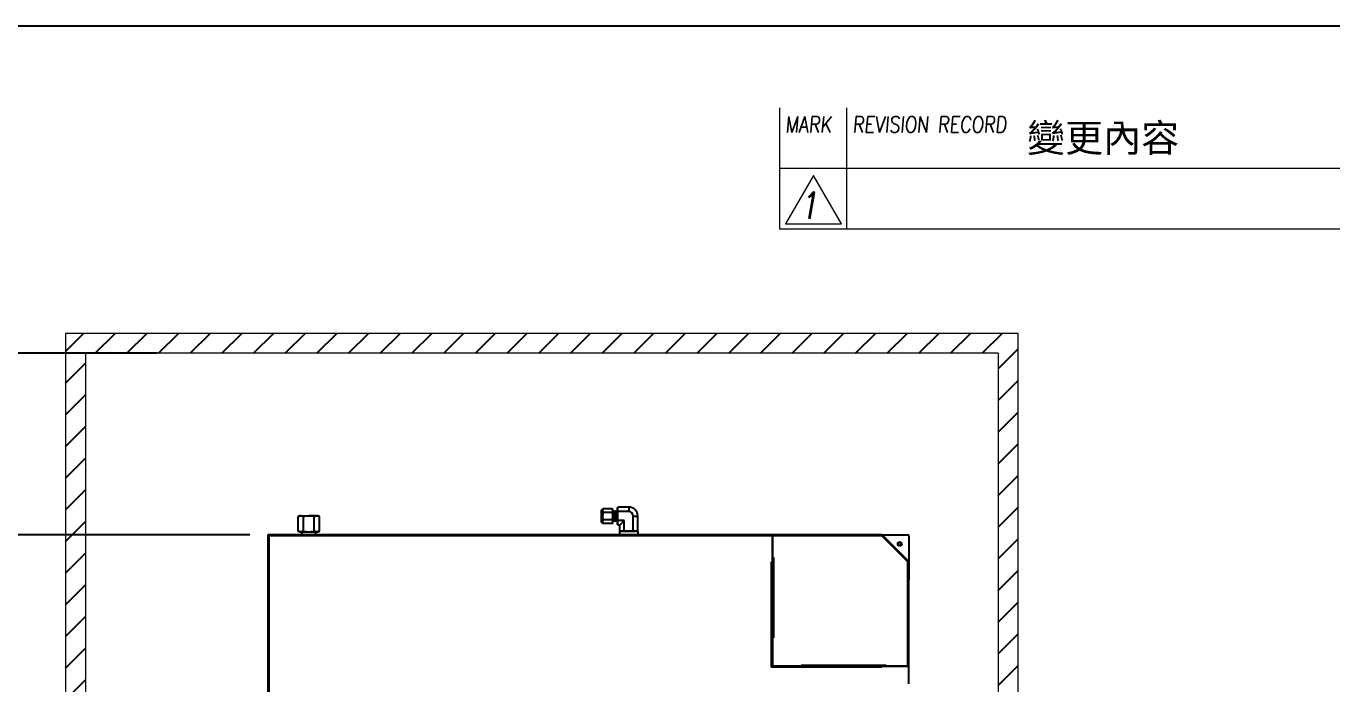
# Model space of a CAD drawing. Header units: millimetres. Extents: x 0 to 4395, y 0 to 3090.
# Drawn here: x 1574 to 3031, y 2356 to 3090 of the extents above; entities that cross this region are included whole.
import ezdxf

# ---------------------------------------------------------------- set-up
doc = ezdxf.new("R2010")
doc.units = ezdxf.units.MM
doc.header["$LTSCALE"] = 10
doc.header["$PDSIZE"] = -1
doc.linetypes.add('HIDDEN', pattern=[1.905, 1.27, -0.635])
for name, color, linetype in [('D', 102, 'Continuous'), ('H', 2, 'HIDDEN'), ('T', 4, 'Continuous')]:
    doc.layers.add(name, color=color, linetype=linetype)
doc.layers.add('F', color=7, linetype='Continuous', lineweight=15)
doc.layers.add('S', color=4, linetype='Continuous', lineweight=15)
doc.styles.get("Standard").update_dxf_attribs({"font": 'KAIU.TTF'})
doc.styles.add('STU25', font='isocp2.shx')
doc.styles.add('Text', font='romans.shx', dxfattribs={"width": 0.8, "oblique": 10})
doc.dimstyles.new('STU25', dxfattribs={"dimscale": 20, "dimtxt": 2.5, "dimasz": 2, "dimexe": 0.6, "dimexo": 1, "dimgap": 1, "dimtad": 1, "dimdsep": 46, "dimtxsty": 'STU25', "dimcen": 2, "dimazin": 2, "dimtfac": 1, "dimtmove": 0, "dimatfit": 3, "dimfxl": 0, "dimtolj": 1, "dimtzin": 0, "dimarcsym": 0})

# ---------------------------------------------------------------- blocks, each defined once
blk = doc.blocks.new('*D15')
at = {"layer": 'D', "color": 0, "lineweight": -2}
for p, q in [((1719.7, 2724.8), (1464.4, 2724.8)), ((1476.4, 2562), (1476.4, 2684.8)), ((1823.2, 2522), (1464.4, 2522)), ((1476.4, 2522), (1476.4, 2199.7))]:
    blk.add_line(p, q, dxfattribs=at)
at = {"layer": 'D', "color": 0}
for points in [[(1483.1, 2684.8), (1469.8, 2684.8), (1476.4, 2724.8)], [(1469.8, 2562), (1483.1, 2562), (1476.4, 2522)]]:
    blk.add_solid(points, dxfattribs=at)
at = {"layer": 'Defpoints', "color": 0}
for p in [(1476.4, 2724.8), (1739.7, 2724.8), (1843.2, 2522)]:
    blk.add_point(p, dxfattribs=at)
at = {"layer": 'D', "color": 0, "insert": (1431.4, 2312.2), "char_height": 50, "attachment_point": 5, "rotation": 90, "style": 'STU25'}
blk.add_mtext('\\A1;Min200', dxfattribs=at)

msp = doc.modelspace()

# ---------------------------------------------------------------- hatches: boundary and pattern name
at = {"layer": 'H', "ltscale": 5}
h = msp.add_hatch(dxfattribs=at)
h.set_pattern_fill('ANSI31', color=256, scale=200, style=0)
h.set_pattern_definition([(45, (193656.43, 13428.343), (-17.6776695, 17.6776695), [])])
h.paths.add_polyline_path([(1617.451, 2746.992), (1617.451, 1812.367), (1639.673, 1812.367), (1639.673, 2724.77), (2658.672, 2724.77), (2658.672, 1812.367), (2680.894, 1812.367), (2680.894, 2746.992)])

# ---------------------------------------------------------------- linework, layer by layer
at = {"color": 7, "linetype": 'Continuous', "lineweight": 25}
for p, q in [((2217.6, 2551.277), (2216.962, 2550.171)), ((2227.754, 2551.277), (2217.6, 2551.277)), ((2228.392, 2550.171), (2227.754, 2551.277)), ((2234.252, 2553.11), (2233.472, 2551.759)), ((2233.472, 2551.759), (2233.472, 2550.589)), ((2246.172, 2553.11), (2234.252, 2553.11)), ((2246.172, 2553.11), (2246.172, 2548.069)), ((1878.872, 2543.438), (1877.294, 2542.527)), ((1877.294, 2526.35), (1877.294, 2542.527)), ((1880.238, 2543.438), (1878.872, 2543.438)), ((1880.238, 2543.438), (1889.072, 2543.438)), ((1883.183, 2526.35), (1883.183, 2542.527)), ((1897.905, 2543.438), (1889.072, 2543.438)), ((1894.961, 2526.35), (1894.961, 2542.527)), ((1899.272, 2543.438), (1897.905, 2543.438)), ((1900.85, 2542.527), (1899.272, 2543.438)), ((1900.85, 2526.35), (1900.85, 2542.527)), ((2215.819, 2550.171), (2215.692, 2550.044)), ((2215.692, 2536.011), (2215.692, 2550.044)), ((2216.962, 2550.171), (2215.819, 2550.171)), ((2215.819, 2550.171), (2215.819, 2535.884)), ((2216.962, 2549.214), (2216.962, 2550.171)), ((2216.962, 2543.028), (2216.962, 2549.214)), ((2216.962, 2536.841), (2216.962, 2543.028)), ((2216.962, 2535.884), (2216.962, 2536.841)), ((2227.754, 2547.152), (2217.6, 2547.152)), ((2227.754, 2538.903), (2217.6, 2538.903)), ((2228.392, 2549.214), (2228.392, 2550.171)), ((2228.392, 2543.028), (2228.392, 2549.214)), ((2228.392, 2536.841), (2228.392, 2543.028)), ((2228.392, 2535.884), (2228.392, 2536.841)), ((2228.932, 2548.584), (2228.773, 2548.584)), ((2229.408, 2537.471), (2229.567, 2537.471)), ((2230.202, 2548.584), (2230.043, 2548.584)), ((2230.654, 2547.696), (2230.667, 2547.751)), ((2230.678, 2537.471), (2230.837, 2537.471)), ((2231.586, 2548.407), (2231.41, 2548.584)), ((2231.41, 2547.964), (2231.41, 2548.584)), ((2231.771, 2537.833), (2232.372, 2538.434)), ((2231.924, 2547.705), (2231.932, 2547.743)), ((2232.372, 2547.622), (2232.162, 2547.831)), ((2233.472, 2547.622), (2232.372, 2547.622)), ((2232.372, 2538.434), (2232.372, 2547.622)), ((2232.372, 2538.434), (2233.472, 2538.434)), ((2233.472, 2550.589), (2233.472, 2543.028)), ((2233.472, 2543.028), (2233.472, 2535.466)), ((2246.172, 2548.069), (2234.252, 2548.069)), ((2241.131, 2537.987), (2234.252, 2537.987)), ((2241.131, 2537.987), (2236.09, 2532.946)), ((2241.131, 2526.858), (2241.131, 2537.987)), ((2251.213, 2543.028), (2256.254, 2543.028)), ((2251.213, 2526.858), (2251.213, 2543.028)), ((2256.254, 2526.858), (2256.254, 2543.028)), ((1843.172, 2521.966), (1843.172, 1954.265)), ((2406.672, 2521.966), (1843.172, 2521.966)), ((1844.272, 2521.966), (1844.272, 2520.866)), ((1877.294, 2526.35), (1878.872, 2525.438)), ((1878.872, 2525.438), (1880.238, 2525.438)), ((1880.238, 2525.438), (1889.072, 2525.438)), ((1881.272, 2525.438), (1881.272, 2521.966)), ((1889.072, 2525.438), (1897.905, 2525.438)), ((1896.872, 2521.966), (1896.872, 2525.438)), ((1897.905, 2525.438), (1899.272, 2525.438)), ((1899.272, 2525.438), (1900.85, 2526.35)), ((1974.672, 2521.966), (1975.772, 2521.966)), ((1975.972, 2521.966), (1975.951, 2521.966)), ((1975.972, 2521.966), (1977.172, 2521.966)), ((1976.672, 2521.966), (1976.672, 2521.966)), ((2215.692, 2536.011), (2215.819, 2535.884)), ((2215.819, 2535.884), (2216.962, 2535.884)), ((2216.962, 2535.884), (2217.6, 2534.779)), ((2227.754, 2534.779), (2217.6, 2534.779)), ((2227.754, 2534.779), (2228.392, 2535.884)), ((2233.472, 2535.466), (2233.472, 2534.296)), ((2233.472, 2534.296), (2234.252, 2532.946)), ((2236.09, 2532.946), (2234.252, 2532.946)), ((2235.772, 2525.761), (2235.772, 2521.966)), ((2236.09, 2526.858), (2236.09, 2532.946)), ((2236.09, 2526.858), (2237.441, 2526.079)), ((2256.254, 2526.079), (2236.09, 2526.079)), ((2254.903, 2526.079), (2256.254, 2526.858)), ((2256.571, 2521.966), (2256.571, 2525.761)), ((2406.672, 2520.966), (2406.672, 2521.976)), ((2528.548, 2521.976), (2406.672, 2521.976)), ((2528.548, 2520.966), (2528.548, 2521.976)), ((2528.76, 2520.888), (2529.467, 2521.596)), ((2558.36, 2492.702), (2529.467, 2521.596)), ((2529.474, 2521.603), (2529.848, 2521.976)), ((2558.367, 2492.709), (2529.474, 2521.603)), ((2529.848, 2521.976), (2557.672, 2521.976)), ((1844.272, 2520.866), (1844.272, 1954.265)), ((2406.672, 2520.866), (1844.272, 2520.866)), ((2528.548, 2520.966), (2406.672, 2520.966)), ((2406.672, 2520.966), (2406.672, 2496.976)), ((2406.672, 2491.966), (2406.672, 2520.866)), ((2528.672, 2520.966), (2528.548, 2520.966)), ((2557.662, 2491.976), (2528.672, 2520.966)), ((2557.653, 2491.995), (2528.76, 2520.888)), ((2558.672, 2520.976), (2558.672, 2473.263)), ((2407.682, 2496.976), (2406.672, 2496.976)), ((2407.682, 2496.976), (2407.682, 2406.976)), ((2555.672, 2493.976), (2555.672, 2493.966)), ((2556.672, 2492.976), (2556.672, 2492.966)), ((2558.36, 2492.702), (2557.653, 2491.995)), ((2558.672, 2493.014), (2558.367, 2492.709)), ((2405.572, 2491.966), (2406.672, 2491.966)), ((2405.572, 2374.366), (2405.572, 2491.966)), ((2406.672, 2491.966), (2406.672, 2406.976)), ((2557.662, 2375.476), (2557.662, 2491.976)), ((2557.662, 2491.976), (2558.672, 2491.976)), ((2557.672, 2492.014), (2557.672, 2491.976)), ((2558.672, 2473.263), (2558.672, 2472.226)), ((2558.672, 2355.726), (2558.672, 2472.226)), ((2406.672, 2406.976), (2406.672, 2375.476)), ((2406.672, 2406.976), (2407.682, 2406.976)), ((2438.672, 2376.486), (2533.672, 2376.486)), ((2438.672, 2376.486), (2438.672, 2375.476)), ((2533.672, 2375.476), (2533.672, 2376.486)), ((2528.672, 2374.366), (2405.572, 2374.366)), ((2406.672, 2375.476), (2438.672, 2375.476)), ((2528.672, 2375.466), (2406.743, 2375.466)), ((2438.672, 2375.476), (2533.672, 2375.476)), ((2528.672, 2375.466), (2528.672, 2374.366)), ((2557.572, 2375.466), (2528.672, 2375.466)), ((2533.672, 2375.476), (2557.662, 2375.476)), ((2556.672, 2375.466), (2556.672, 2375.476)), ((2557.572, 2375.466), (2558.672, 2375.466)), ((2558.672, 2375.476), (2557.662, 2375.476)), ((2558.672, 2355.726), (2558.672, 2355.715))]:
    msp.add_line(p, q, dxfattribs=at)
at = {"color": 8, "linetype": 'Continuous', "lineweight": 25}
for p, q in [((2256.571, 2525.761), (2235.772, 2525.761)), ((2529.682, 2519.966), (2529.672, 2519.966)), ((2554.372, 2495.276), (2554.372, 2495.266)), ((2406.682, 2375.476), (2406.682, 2375.449)), ((2537.722, 2375.476), (2537.722, 2375.466)), ((2555.572, 2375.466), (2555.572, 2375.476))]:
    msp.add_line(p, q, dxfattribs=at)
at = {"color": 7, "linetype": 'Continuous', "lineweight": 25}
for radius in [2.25, 1.65]:
    msp.add_circle((2548.672, 2511.976), radius, dxfattribs=at)
for centre, radius, start, end in [((2246.172, 2543.028), 10.082, 0, 90), ((2246.172, 2543.028), 5.041, 0, 90), ((2236.09, 2525.761), 0.318, 90, 180), ((2256.254, 2525.761), 0.318, 0, 90), ((2528.548, 2520.676), 1.3, 45, 90), ((2530.128, 2520.939), 0.932, 134.57236, 135.185375), ((2557.672, 2520.976), 1, 0, 90), ((2528.548, 2520.676), 0.3, 75.164888, 90), ((2528.548, 2520.676), 0.3, 45, 57.46454), ((2558.928, 2492.139), 0.799, 134.521518, 135.236217)]:
    msp.add_arc(centre, radius, start, end, dxfattribs=at)
for points, knots in [([(2217.6, 2551.277), (2217.422, 2550.942), (2217.062, 2550.266), (2216.995, 2549.567), (2216.962, 2549.214)], [0, 0, 0, 0, 0.49545869, 1, 1, 1, 1]), ([(2228.392, 2549.214), (2228.391, 2549.263), (2228.382, 2549.96), (2228.057, 2550.642), (2227.754, 2551.277)], [0, 0, 0, 0, 0.07021997, 1, 1, 1, 1]), ([(2233.472, 2550.589), (2233.473, 2550.649), (2233.48, 2551.101), (2233.65, 2551.954), (2234.05, 2552.722), (2234.252, 2553.11)], [0, 0, 0, 0, 0.070090149, 0.530785434, 1, 1, 1, 1]), ([(1877.294, 2542.527), (1877.776, 2542.806), (1878.261, 2543.035), (1879.241, 2543.352), (1879.737, 2543.438), (1880.238, 2543.438)], [0, 0, 0, 0, 0.5, 0.5, 1, 1, 1, 1]), ([(1880.238, 2543.438), (1880.488, 2543.438), (1880.739, 2543.417), (1881.236, 2543.334), (1881.482, 2543.272), (1882.218, 2543.034), (1882.702, 2542.805), (1883.183, 2542.527)], [0, 0, 0, 0, 0.25, 0.25, 0.5, 0.5, 1, 1, 1, 1]), ([(1883.183, 2542.527), (1884.141, 2542.804), (1885.122, 2543.036), (1887.088, 2543.353), (1888.077, 2543.438), (1889.072, 2543.438)], [0, 0, 0, 0, 0.5, 0.5, 1, 1, 1, 1]), ([(1889.072, 2543.438), (1890.068, 2543.438), (1891.077, 2543.351), (1893.044, 2543.031), (1894.009, 2542.802), (1894.961, 2542.527)], [0, 0, 0, 0, 0.5, 0.5, 1, 1, 1, 1]), ([(1894.961, 2542.527), (1895.443, 2542.806), (1895.928, 2543.035), (1896.908, 2543.352), (1897.404, 2543.438), (1897.905, 2543.438)], [0, 0, 0, 0, 0.5, 0.5, 1, 1, 1, 1]), ([(1897.905, 2543.438), (1898.155, 2543.438), (1898.406, 2543.417), (1898.903, 2543.334), (1899.149, 2543.272), (1899.885, 2543.034), (1900.369, 2542.805), (1900.85, 2542.527)], [0, 0, 0, 0, 0.25, 0.25, 0.5, 0.5, 1, 1, 1, 1]), ([(2216.962, 2549.214), (2216.963, 2549.165), (2216.972, 2548.469), (2217.297, 2547.787), (2217.6, 2547.152)], [0, 0, 0, 0, 0.07021958, 1, 1, 1, 1]), ([(2217.6, 2547.152), (2217.504, 2546.806), (2217.13, 2545.461), (2217.033, 2544.065), (2216.962, 2543.028)], [0, 0, 0, 0, 0.257551, 1, 1, 1, 1]), ([(2216.962, 2543.028), (2216.971, 2542.653), (2217.007, 2541.257), (2217.349, 2539.897), (2217.6, 2538.903)], [0, 0, 0, 0, 0.26863378, 1, 1, 1, 1]), ([(2217.6, 2538.903), (2217.422, 2538.568), (2217.062, 2537.892), (2216.995, 2537.194), (2216.962, 2536.841)], [0, 0, 0, 0, 0.49545569, 1, 1, 1, 1]), ([(2216.962, 2536.841), (2216.963, 2536.792), (2216.972, 2536.096), (2217.297, 2535.413), (2217.6, 2534.779)], [0, 0, 0, 0, 0.07021999, 1, 1, 1, 1]), ([(2227.754, 2547.152), (2227.932, 2547.487), (2228.292, 2548.163), (2228.358, 2548.862), (2228.392, 2549.214)], [0, 0, 0, 0, 0.49545565, 1, 1, 1, 1]), ([(2228.392, 2543.028), (2228.32, 2544.065), (2228.224, 2545.461), (2227.85, 2546.806), (2227.754, 2547.152)], [0, 0, 0, 0, 0.74244861, 1, 1, 1, 1]), ([(2227.754, 2538.903), (2228.004, 2539.897), (2228.347, 2541.257), (2228.382, 2542.653), (2228.392, 2543.028)], [0, 0, 0, 0, 0.73136637, 1, 1, 1, 1]), ([(2228.392, 2536.841), (2228.391, 2536.89), (2228.382, 2537.586), (2228.057, 2538.269), (2227.754, 2538.903)], [0, 0, 0, 0, 0.07021952, 1, 1, 1, 1]), ([(2227.754, 2534.779), (2227.932, 2535.114), (2228.292, 2535.79), (2228.358, 2536.488), (2228.392, 2536.841)], [0, 0, 0, 0, 0.49545874, 1, 1, 1, 1]), ([(2228.166, 2547.679), (2228.172, 2547.666), (2228.195, 2547.619), (2228.238, 2547.234), (2228.288, 2546.56), (2228.337, 2545.641), (2228.373, 2544.926), (2228.391, 2544.515), (2228.392, 2544.496)], [0, 0, 0, 0, 0.08911044, 0.3159941, 0.54008644, 0.76185588, 0.98856002, 1, 1, 1, 1]), ([(2228.801, 2548.528), (2228.721, 2548.392), (2228.562, 2548.121), (2228.403, 2547.85), (2228.324, 2547.714)], [0, 0, 0, 0, 0.500015075, 1, 1, 1, 1]), ([(2228.392, 2547.228), (2228.409, 2547.035), (2228.445, 2546.624), (2228.496, 2545.629), (2228.556, 2544.416), (2228.612, 2543.084), (2228.667, 2541.749), (2228.727, 2540.518), (2228.782, 2539.477), (2228.839, 2538.737), (2228.886, 2538.349), (2228.912, 2538.349), (2228.919, 2538.349)], [0, 0, 0, 0, 0.09414298, 0.20093232, 0.31012672, 0.41779467, 0.52515295, 0.63438602, 0.74136186, 0.84945862, 0.95853664, 1, 1, 1, 1]), ([(2228.392, 2537.626), (2228.444, 2537.715), (2228.575, 2537.942), (2228.706, 2538.169), (2228.786, 2538.307)], [0, 0, 0, 0, 0.39317501, 1, 1, 1, 1]), ([(2228.466, 2542.789), (2228.473, 2542.602), (2228.497, 2542.016), (2228.541, 2541.071), (2228.593, 2540.052), (2228.64, 2539.217), (2228.692, 2538.625), (2228.742, 2538.296), (2228.772, 2538.315), (2228.786, 2538.324)], [0, 0, 0, 0, 0.074594055, 0.23381291, 0.392449548, 0.5478856, 0.706788115, 0.865804706, 1, 1, 1, 1]), ([(2229.408, 2537.513), (2229.405, 2537.5), (2229.377, 2537.376), (2229.322, 2537.887), (2229.247, 2539.045), (2229.171, 2540.832), (2229.094, 2542.905), (2229.02, 2544.991), (2228.943, 2546.802), (2228.876, 2547.963), (2228.816, 2548.555), (2228.785, 2548.507), (2228.773, 2548.488)], [0, 0, 0, 0, 0.01462286, 0.13457268, 0.25386026, 0.37345266, 0.49313963, 0.61233378, 0.73077398, 0.84805169, 0.93990514, 1, 1, 1, 1]), ([(2229.384, 2547.724), (2229.304, 2547.86), (2229.148, 2548.127), (2228.991, 2548.394), (2228.915, 2548.526)], [0, 0, 0, 0, 0.508328182, 1, 1, 1, 1]), ([(2228.919, 2538.306), (2228.999, 2538.169), (2229.158, 2537.893), (2229.318, 2537.618), (2229.397, 2537.48)], [0, 0, 0, 0, 0.499939805, 1, 1, 1, 1]), ([(2228.932, 2548.568), (2228.949, 2548.539), (2228.984, 2548.478), (2229.043, 2547.84), (2229.103, 2546.74), (2229.167, 2545.245), (2229.231, 2543.585), (2229.284, 2542.005), (2229.344, 2540.506), (2229.401, 2539.209), (2229.455, 2538.2), (2229.515, 2537.616), (2229.554, 2537.392), (2229.575, 2537.494), (2229.578, 2537.506)], [0, 0, 0, 0, 0.08021622, 0.16926678, 0.26150982, 0.37194332, 0.46047033, 0.54740177, 0.63634432, 0.72438908, 0.81165539, 0.90070383, 0.98814115, 1, 1, 1, 1]), ([(2229.408, 2547.741), (2229.422, 2547.728), (2229.452, 2547.697), (2229.503, 2547.295), (2229.554, 2546.635), (2229.602, 2545.744), (2229.654, 2544.685), (2229.706, 2543.522), (2229.753, 2542.33), (2229.806, 2541.179), (2229.858, 2540.145), (2229.905, 2539.289), (2229.957, 2538.671), (2230.009, 2538.308), (2230.041, 2538.311), (2230.056, 2538.312)], [0, 0, 0, 0, 0.066298496, 0.145189081, 0.223352406, 0.300362775, 0.379157615, 0.457566916, 0.534467077, 0.613119383, 0.691728953, 0.768616338, 0.847079308, 0.925843448, 1, 1, 1, 1]), ([(2229.567, 2547.721), (2229.576, 2547.725), (2229.604, 2547.739), (2229.655, 2547.371), (2229.712, 2546.653), (2229.766, 2545.634), (2229.826, 2544.415), (2229.882, 2543.084), (2229.937, 2541.749), (2229.997, 2540.518), (2230.052, 2539.477), (2230.109, 2538.737), (2230.156, 2538.349), (2230.182, 2538.349), (2230.189, 2538.349)], [0, 0, 0, 0, 0.048556464, 0.140858378, 0.232638118, 0.323100592, 0.415600421, 0.506807204, 0.597751613, 0.690284196, 0.780904685, 0.872474667, 0.964875934, 1, 1, 1, 1]), ([(2229.578, 2537.48), (2229.657, 2537.618), (2229.817, 2537.894), (2229.976, 2538.169), (2230.056, 2538.307)], [0, 0, 0, 0, 0.5000576, 1, 1, 1, 1]), ([(2230.071, 2548.528), (2229.991, 2548.392), (2229.832, 2548.121), (2229.673, 2547.85), (2229.594, 2547.714)], [0, 0, 0, 0, 0.500015075, 1, 1, 1, 1]), ([(2230.678, 2537.513), (2230.675, 2537.5), (2230.647, 2537.376), (2230.592, 2537.887), (2230.517, 2539.045), (2230.441, 2540.832), (2230.364, 2542.905), (2230.29, 2544.991), (2230.213, 2546.802), (2230.146, 2547.963), (2230.086, 2548.555), (2230.055, 2548.507), (2230.043, 2548.488)], [0, 0, 0, 0, 0.01462286, 0.13457268, 0.25386027, 0.37345268, 0.49313964, 0.61233378, 0.73077398, 0.84805169, 0.93990514, 1, 1, 1, 1]), ([(2230.654, 2547.724), (2230.574, 2547.86), (2230.418, 2548.127), (2230.261, 2548.394), (2230.185, 2548.526)], [0, 0, 0, 0, 0.50832616, 1, 1, 1, 1]), ([(2230.189, 2538.306), (2230.269, 2538.169), (2230.428, 2537.893), (2230.588, 2537.618), (2230.667, 2537.48)], [0, 0, 0, 0, 0.49994176, 1, 1, 1, 1]), ([(2230.202, 2548.568), (2230.219, 2548.539), (2230.254, 2548.478), (2230.313, 2547.84), (2230.373, 2546.74), (2230.437, 2545.245), (2230.501, 2543.585), (2230.554, 2542.005), (2230.614, 2540.506), (2230.671, 2539.209), (2230.725, 2538.2), (2230.785, 2537.616), (2230.824, 2537.392), (2230.845, 2537.494), (2230.848, 2537.506)], [0, 0, 0, 0, 0.08021621, 0.16926678, 0.26150981, 0.37194332, 0.46047032, 0.54740177, 0.63634431, 0.72438906, 0.81165538, 0.90070381, 0.98814115, 1, 1, 1, 1]), ([(2230.678, 2547.732), (2230.691, 2547.726), (2230.719, 2547.712), (2230.767, 2547.345), (2230.819, 2546.712), (2230.867, 2545.84), (2230.919, 2544.796), (2230.971, 2543.639), (2231.019, 2542.446), (2231.07, 2541.288), (2231.123, 2540.239), (2231.171, 2539.366), (2231.222, 2538.711), (2231.275, 2538.36), (2231.307, 2538.235), (2231.325, 2538.309), (2231.325, 2538.312)], [0, 0, 0, 0, 0.05832093, 0.13726384, 0.21572581, 0.29276059, 0.37157524, 0.45024958, 0.52724529, 0.60588319, 0.6847251, 0.76177984, 0.84019619, 0.91915738, 0.99636885, 1, 1, 1, 1]), ([(2230.837, 2547.721), (2230.846, 2547.725), (2230.874, 2547.739), (2230.924, 2547.371), (2230.982, 2546.653), (2231.036, 2545.634), (2231.096, 2544.415), (2231.152, 2543.084), (2231.207, 2541.749), (2231.267, 2540.518), (2231.322, 2539.477), (2231.379, 2538.737), (2231.426, 2538.349), (2231.452, 2538.349), (2231.459, 2538.349)], [0, 0, 0, 0, 0.04819877, 0.14053536, 0.23234963, 0.32284611, 0.41538072, 0.50662177, 0.59760039, 0.69016776, 0.78082229, 0.87242673, 0.96486271, 1, 1, 1, 1]), ([(2230.848, 2537.48), (2230.927, 2537.618), (2231.087, 2537.894), (2231.246, 2538.169), (2231.326, 2538.307)], [0, 0, 0, 0, 0.5000576, 1, 1, 1, 1]), ([(2231.341, 2548.528), (2231.261, 2548.392), (2231.102, 2548.121), (2230.943, 2547.85), (2230.864, 2547.714)], [0, 0, 0, 0, 0.500015075, 1, 1, 1, 1]), ([(2231.41, 2547.964), (2231.39, 2548.212), (2231.366, 2548.5), (2231.344, 2548.488), (2231.341, 2548.486)], [0, 0, 0, 0, 0.859464644, 1, 1, 1, 1]), ([(2231.41, 2547.964), (2231.424, 2547.61), (2231.453, 2546.902), (2231.496, 2545.266), (2231.541, 2543.436), (2231.582, 2541.585), (2231.629, 2539.924), (2231.669, 2538.658), (2231.713, 2537.894), (2231.739, 2537.866), (2231.751, 2537.854)], [0, 0, 0, 0, 0.130835259, 0.261744067, 0.390215407, 0.518731133, 0.645374865, 0.77149893, 0.896537458, 1, 1, 1, 1]), ([(2231.924, 2547.724), (2231.844, 2547.86), (2231.685, 2548.132), (2231.526, 2548.403), (2231.447, 2548.539)], [0, 0, 0, 0, 0.49998294, 1, 1, 1, 1]), ([(2231.459, 2538.306), (2231.539, 2538.169), (2231.624, 2538.021), (2231.709, 2537.874), (2231.714, 2537.865)], [0, 0, 0, 0, 0.93623772, 1, 1, 1, 1]), ([(2232.235, 2543.765), (2232.179, 2544.306), (2232.067, 2545.387), (2231.915, 2546.795), (2231.759, 2547.834), (2231.636, 2548.389), (2231.571, 2548.38), (2231.557, 2548.378)], [0, 0, 0, 0, 0.227168, 0.45432966, 0.68291649, 0.92752224, 1, 1, 1, 1]), ([(2231.948, 2547.727), (2231.959, 2547.727), (2231.986, 2547.728), (2232.032, 2547.393), (2232.084, 2546.786), (2232.132, 2545.934), (2232.184, 2544.914), (2232.218, 2544.145), (2232.235, 2543.765)], [0, 0, 0, 0, 0.11565611, 0.29433655, 0.47248184, 0.64695174, 0.82526305, 1, 1, 1, 1]), ([(2232.154, 2547.822), (2232.167, 2547.774), (2232.193, 2547.679), (2232.221, 2547.125), (2232.235, 2546.854)], [0, 0, 0, 0, 0.5095151, 1, 1, 1, 1]), ([(2232.235, 2546.854), (2232.235, 2546.79), (2232.235, 2546.467), (2232.235, 2545.666), (2232.235, 2544.623), (2232.235, 2543.934), (2232.235, 2543.765)], [0, 0, 0, 0, 0.08575872, 0.43180645, 0.86068902, 1, 1, 1, 1]), ([(2234.252, 2548.069), (2234.034, 2548.478), (2233.594, 2549.304), (2233.513, 2550.158), (2233.472, 2550.589)], [0, 0, 0, 0, 0.49545497, 1, 1, 1, 1]), ([(2233.472, 2543.028), (2233.559, 2544.295), (2233.677, 2546.002), (2234.134, 2547.645), (2234.252, 2548.069)], [0, 0, 0, 0, 0.74244867, 1, 1, 1, 1]), ([(2234.252, 2537.987), (2233.945, 2539.202), (2233.527, 2540.863), (2233.483, 2542.569), (2233.472, 2543.028)], [0, 0, 0, 0, 0.73136649, 1, 1, 1, 1]), ([(2233.472, 2535.466), (2233.473, 2535.526), (2233.48, 2535.978), (2233.65, 2536.831), (2234.05, 2537.599), (2234.252, 2537.987)], [0, 0, 0, 0, 0.07009015, 0.53078539, 1, 1, 1, 1]), ([(1880.238, 2525.438), (1879.989, 2525.438), (1879.738, 2525.46), (1879.241, 2525.543), (1878.994, 2525.605), (1878.259, 2525.843), (1877.774, 2526.072), (1877.294, 2526.35)], [0, 0, 0, 0, 0.25, 0.25, 0.5, 0.5, 1, 1, 1, 1]), ([(1883.183, 2526.35), (1882.701, 2526.071), (1882.216, 2525.842), (1881.236, 2525.525), (1880.74, 2525.438), (1880.238, 2525.438)], [0, 0, 0, 0, 0.5, 0.5, 1, 1, 1, 1]), ([(1883.183, 2526.35), (1884.141, 2526.073), (1885.122, 2525.841), (1887.088, 2525.524), (1888.077, 2525.438), (1889.072, 2525.438)], [0, 0, 0, 0, 0.5, 0.5, 1, 1, 1, 1]), ([(1889.072, 2525.438), (1890.068, 2525.438), (1891.077, 2525.526), (1893.044, 2525.846), (1894.009, 2526.075), (1894.961, 2526.35)], [0, 0, 0, 0, 0.5, 0.5, 1, 1, 1, 1]), ([(1897.905, 2525.438), (1897.655, 2525.438), (1897.404, 2525.46), (1896.908, 2525.543), (1896.661, 2525.605), (1895.926, 2525.843), (1895.441, 2526.072), (1894.961, 2526.35)], [0, 0, 0, 0, 0.25, 0.25, 0.5, 0.5, 1, 1, 1, 1]), ([(1900.85, 2526.35), (1900.368, 2526.071), (1899.883, 2525.842), (1898.902, 2525.525), (1898.407, 2525.438), (1897.905, 2525.438)], [0, 0, 0, 0, 0.5, 0.5, 1, 1, 1, 1]), ([(2234.252, 2532.946), (2234.034, 2533.355), (2233.594, 2534.181), (2233.513, 2535.035), (2233.472, 2535.466)], [0, 0, 0, 0, 0.49545992, 1, 1, 1, 1]), ([(2236.09, 2526.858), (2236.499, 2526.64), (2237.325, 2526.201), (2238.179, 2526.119), (2238.61, 2526.079)], [0, 0, 0, 0, 0.49545959, 1, 1, 1, 1]), ([(2238.61, 2526.079), (2238.67, 2526.079), (2239.123, 2526.087), (2239.976, 2526.257), (2240.743, 2526.657), (2241.131, 2526.858)], [0, 0, 0, 0, 0.07008979, 0.53078491, 1, 1, 1, 1]), ([(2241.131, 2526.858), (2242.182, 2526.587), (2243.84, 2526.159), (2245.547, 2526.1), (2246.172, 2526.079)], [0, 0, 0, 0, 0.63414041, 1, 1, 1, 1]), ([(2246.172, 2526.079), (2247.234, 2526.14), (2248.942, 2526.24), (2250.59, 2526.689), (2251.213, 2526.858)], [0, 0, 0, 0, 0.6220768, 1, 1, 1, 1]), ([(2251.213, 2526.858), (2251.622, 2526.64), (2252.448, 2526.201), (2253.302, 2526.119), (2253.733, 2526.079)], [0, 0, 0, 0, 0.49545533, 1, 1, 1, 1]), ([(2253.733, 2526.079), (2253.793, 2526.079), (2254.246, 2526.087), (2255.099, 2526.257), (2255.866, 2526.657), (2256.254, 2526.858)], [0, 0, 0, 0, 0.07009052, 0.53078563, 1, 1, 1, 1]), ([(2406.672, 2375.536), (2406.656, 2375.442), (2406.624, 2375.246), (2406.366, 2374.948), (2405.996, 2374.652), (2405.709, 2374.458), (2405.572, 2374.366)], [0, 0, 0, 0, 0.24282255, 0.50249414, 0.76221907, 1, 1, 1, 1]), ([(2405.572, 2374.366), (2405.667, 2374.506), (2405.863, 2374.795), (2406.16, 2375.166), (2406.456, 2375.419), (2406.65, 2375.451), (2406.743, 2375.466)], [0, 0, 0, 0, 0.24281321, 0.50248558, 0.7622122, 1, 1, 1, 1]), ([(2405.744, 2374.614), (2405.745, 2374.605), (2405.751, 2374.57), (2405.776, 2374.542), (2405.795, 2374.52)], [0, 0, 0, 0, 0.22468741, 1, 1, 1, 1])]:
    msp.add_open_spline(points, degree=3, knots=knots, dxfattribs=at)
at = {"layer": 'Defpoints', "color": 6}
msp.add_lwpolyline([(0, 3090), (0, 0), (4395, 0), (4395, 3090)], close=True, dxfattribs=at)
at = {"layer": 'F'}
msp.add_line((2414.269, 2998.66), (2414.269, 2863.66), dxfattribs=at)
at = {"layer": 'F', "color": 7}
for p, q in [((2489.269, 2998.66), (2489.269, 2863.66)), ((4303.66, 2931.16), (2414.269, 2931.16)), ((2414.269, 2863.66), (4303.66, 2863.66))]:
    msp.add_line(p, q, dxfattribs=at)
msp.add_lwpolyline([(2452.341, 2923.355), (2421.178, 2869.378), (2483.505, 2869.378)], close=True, dxfattribs=at)
at = {"layer": 'S', "linetype": 'Continuous'}
for p, q in [((2680.894, 2746.992), (1617.451, 2746.992)), ((1617.451, 2746.992), (1617.451, 1812.367)), ((2680.894, 1812.367), (2680.894, 2746.992)), ((2658.672, 2724.77), (1639.673, 2724.77)), ((1639.673, 2724.77), (1639.673, 1812.367)), ((2658.672, 2724.77), (2658.672, 1812.367))]:
    msp.add_line(p, q, dxfattribs=at)

# ---------------------------------------------------------------- texts
at = {"layer": 'F', "color": 1, "lineweight": 15, "style": 'Text', "oblique": 5, "width": 0.8}
for s, p in [('MARK', (2420.903, 2971.165)), ('REVISION RECORD', (2495.903, 2971.165))]:
    msp.add_text(s, height=18, dxfattribs=at).set_placement(p)
at = {"layer": 'F', "lineweight": -3}
msp.add_text('變更內容', height=31.1362, dxfattribs=at).set_placement((2690.714, 2949.67))
at = {"layer": 'T', "lineweight": 20, "style": 'Text', "oblique": 10, "width": 0.8}
msp.add_text('1', height=30, dxfattribs=at).set_placement((2436.186, 2874.726))

# ---------------------------------------------------------------- dimensions: what is measured, and where the dimension line sits
at = {"layer": 'D'}
dim = msp.add_linear_dim(base=(1476.419, 2724.77), p1=(1843.172, 2521.966), p2=(1739.673, 2724.77), angle=90, text='Min200', dimstyle='STU25', override={"dimtxsty": 'STU25'}, dxfattribs=at)
dim.commit()
dim.dimension.update_dxf_attribs({"geometry": '*D15', "text_midpoint": (1476.419, 2312.18), "dimtype": 160})

doc.saveas('drawing.dxf')
